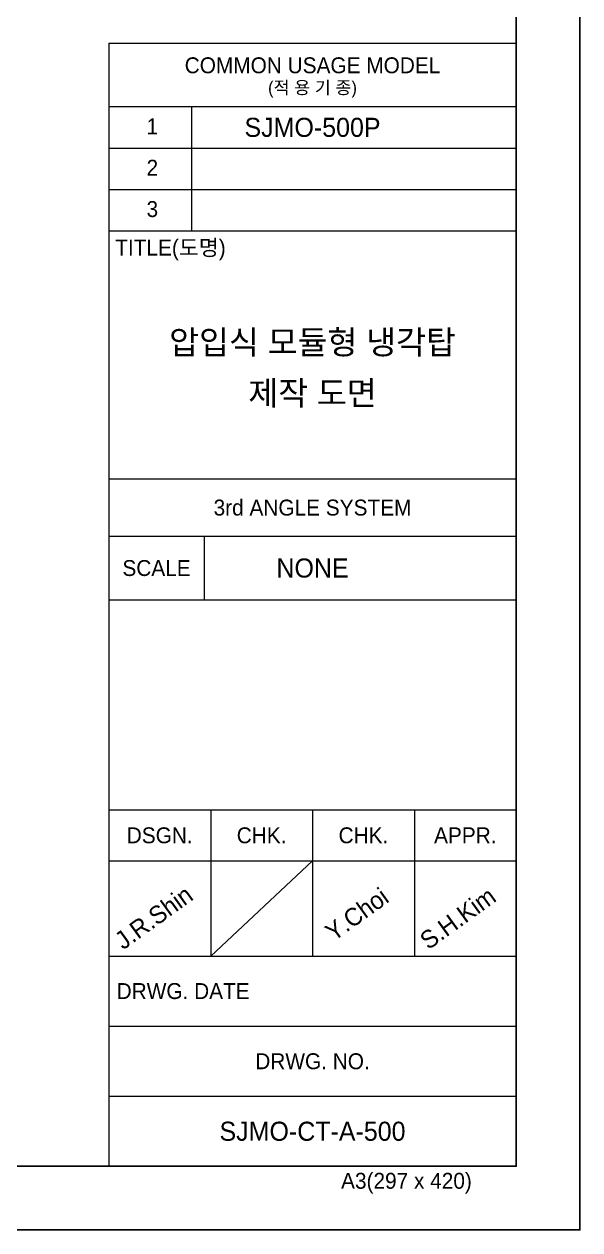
# Model space of a CAD drawing. Header units: millimetres. Extents: x -17070 to 52290, y -291348 to 40308.
# Drawn here: x 45853 to 52290, y 18410 to 32380 of the extents above; entities that cross this region are included whole.
import ezdxf
from ezdxf.enums import TextEntityAlignment as Align

# ---------------------------------------------------------------- set-up
doc = ezdxf.new("R2010")
doc.units = ezdxf.units.MM
doc.layers.add('냉각탑_form', color=1, linetype='Continuous')
doc.layers.add('냉각탑_text', color=3, linetype='Continuous')
doc.styles.add('돋움', font='Dotum.ttf')

msp = doc.modelspace()

# ---------------------------------------------------------------- linework, layer by layer
at = {"layer": 'Defpoints'}
msp.add_lwpolyline([(21324.2, 40307.6), (52290, 40307.6), (52290, 18410.3), (21324.2, 18410.3)], close=True, dxfattribs=at)
at = {"layer": '냉각탑_form', "lineweight": 20}
for p, q in [((46834.1, 32160.6), (46834.1, 19147.6)), ((46834.1, 32160.6), (51552.7, 32160.6)), ((46834.1, 31423.3), (51552.7, 31423.3)), ((47792.6, 31423.3), (47792.6, 29985.6)), ((46834.1, 30944.1), (51552.7, 30944.1)), ((46834.1, 30464.9), (51552.7, 30464.9)), ((46834.1, 29985.6), (51552.7, 29985.6)), ((46834.1, 27110.2), (51552.7, 27110.2)), ((46834.1, 26446.7), (51552.7, 26446.7)), ((47940, 26446.7), (47940, 25709.4)), ((46834.1, 25709.4), (51552.7, 25709.4)), ((46834.1, 23276.4), (51552.7, 23276.4)), ((48013.8, 23276.4), (48013.8, 21580.6)), ((49193.4, 23276.4), (49193.4, 21580.6)), ((50373, 23276.4), (50373, 21580.6)), ((46834.1, 22686.6), (51552.7, 22686.6)), ((49193.4, 22686.6), (48013.8, 21580.6)), ((46834.1, 21580.6), (51552.7, 21580.6)), ((46834.1, 20769.6), (51552.7, 20769.6)), ((46834.1, 19958.6), (51552.7, 19958.6))]:
    msp.add_line(p, q, dxfattribs=at)
at = {"layer": '냉각탑_form'}
msp.add_lwpolyline([(22061.5, 39570.3), (22061.5, 19147.6), (51552.7, 19147.6), (51552.7, 39570.3)], close=True, dxfattribs=at)

# ---------------------------------------------------------------- texts
at = {"layer": '냉각탑_form', "lineweight": 20, "style": '돋움'}
for s, height, p in [('COMMON USAGE MODEL', 184.32, (49193.4, 31902.5)), ('(적 용 기 종)', 147.46, (49193.4, 31644.6)), ('3rd ANGLE SYSTEM', 184.32, (49193.4, 26778.5)), ('SCALE', 184.32, (47387.1, 26078.1)), ('DSGN.', 184.32, (47423.9, 22981.5)), ('CHK.', 184.32, (48603.6, 22981.5)), ('CHK.', 184.32, (49783.2, 22981.5)), ('APPR.', 184.32, (50962.9, 22981.5)), ('DRWG. NO.', 184.32, (49193.4, 20364.1))]:
    msp.add_text(s, height=height, dxfattribs=at).set_placement(p, align=Align.MIDDLE_CENTER)
for s, height, p in [('1', 184.3, (47271.3, 31103.1)), ('2', 184.3, (47271.3, 30623.9)), ('3', 184.3, (47271.3, 30144.6)), ('TITLE(도명)', 184.32, (46908.2, 29698.4)), ('DRWG. DATE', 184.32, (46924.9, 21085)), ('A3(297 x 420)', 184.32, (49524.1, 18886.9))]:
    msp.add_text(s, height=height, dxfattribs=at).set_placement(p)
at = {"layer": '냉각탑_text', "lineweight": 20, "style": '돋움'}
for s, height, p in [('SJMO-500P', 221.18, (49193.4, 31183.7)), ('압입식 모듈형 냉각탑', 276.412, (49193.4, 28695)), ('제작 도면', 276.41, (49193.4, 28105.3)), ('NONE', 221.18, (49193.4, 26078.1)), ('SJMO-CT-A-500', 221.184, (49193.4, 19553.1))]:
    msp.add_text(s, height=height, dxfattribs=at).set_placement(p, align=Align.MIDDLE_CENTER)
for s, p in [('J.R.Shin', (47000.8, 21648.2)), ('Y.Choi', (49438.9, 21746.5)), ('S.H.Kim', (50535.2, 21648.2))]:
    msp.add_text(s, height=206.44, rotation=35.81856, dxfattribs=at).set_placement(p)

doc.saveas('drawing.dxf')
